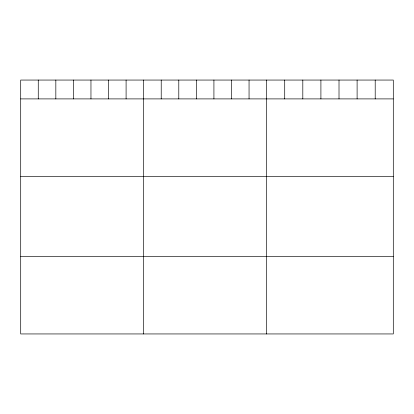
<?xml version="1.0" encoding="UTF-8"?>
<svg xmlns="http://www.w3.org/2000/svg" width="414" height="414" viewBox="0 0 414 414"><rect width="100%" height="100%" fill="white"/><g stroke="black" fill="none" stroke-linecap="round" stroke-linejoin="round"><path stroke-width="0.62" d="M393.3 98.899L393.3 333.943L20.7 333.943L20.7 80.057L393.3 80.057L393.3 98.899L20.7 98.899M20.7 176.462L393.3 176.462M20.7 256.38L393.3 256.38M375.203 80.057L375.203 98.899M357.106 80.057L357.106 98.899M339.009 80.057L339.009 98.899M320.907 80.057L320.907 98.899M302.81 80.057L302.81 98.899M284.713 80.057L284.713 98.899M266.616 80.057L266.616 333.943M249.052 80.057L249.052 98.899M231.483 80.057L231.483 98.899M213.919 80.057L213.919 98.899M196.355 80.057L196.355 98.899M178.791 80.057L178.791 98.899M161.222 80.057L161.222 98.899M143.658 80.057L143.658 333.943M126.094 80.057L126.094 98.899M108.525 80.057L108.525 98.899M90.961 80.057L90.961 98.899M73.397 80.057L73.397 98.899M55.833 80.057L55.833 98.899M38.264 80.057L38.264 98.899"/></g></svg>
